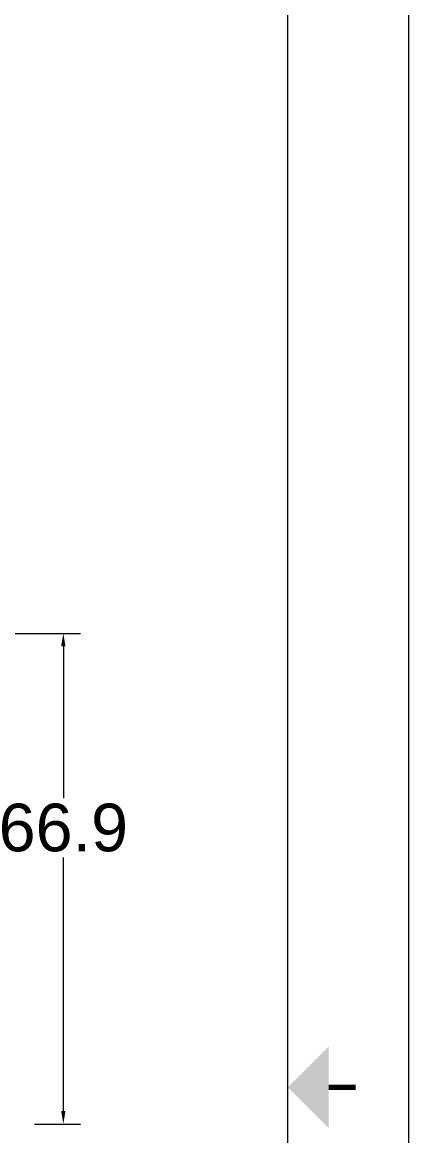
# Model space of a CAD drawing. Header units: inches. Extents: x 0 to 19814, y 0 to 15096.
# Drawn here: x 18475 to 19814, y 7380 to 11238 of the extents above; entities that cross this region are included whole.
import ezdxf
from ezdxf.enums import TextEntityAlignment as Align

# ---------------------------------------------------------------- set-up
doc = ezdxf.new("R2010")
doc.units = ezdxf.units.IN
doc.header["$MEASUREMENT"] = 0
doc.layers.get('Defpoints').update_dxf_attribs({"lineweight": 5})
doc.layers.add('Title Block', color=7, linetype='Continuous', lineweight=5)
doc.styles.add('ACANSTS', font='romans.shx', dxfattribs={"height": 1})
doc.styles.add('Roman', font='arial.ttf')
doc.styles.get("Standard").update_dxf_attribs({"font": 'arial.ttf'})
doc.dimstyles.new('ISO-25', dxfattribs={"dimscale": 30, "dimtxt": 1.5, "dimasz": 1.5, "dimexe": 2, "dimexo": 2, "dimtad": 1, "dimtih": 1, "dimtoh": 1, "dimdec": 1, "dimlfac": 0.03937, "dimdsep": 46, "dimtxsty": 'Standard', "dimcen": 2.5, "dimclrd": 7, "dimclre": 7, "dimclrt": 7, "dimadec": 0, "dimazin": 0, "dimtfac": 1, "dimtdec": 1, "dimtmove": 0, "dimatfit": 3, "dimfxl": 1, "dimlwd": 5, "dimlwe": 5, "dimarcsym": 0})

# ---------------------------------------------------------------- blocks, each defined once
blk = doc.blocks.new('*D52')
at = {"color": 7, "linetype": 'Continuous', "lineweight": 5, "transparency": 16777216}
for p, q in [((18210.3, 9120.8), (18676.9, 9120.8)), ((18616.9, 9075.8), (18616.9, 8550.2)), ((18616.9, 7465.8), (18616.9, 8344.2)), ((18517.5, 7420.8), (18676.9, 7420.8))]:
    blk.add_line(p, q, dxfattribs=at)
at = {"color": 7, "transparency": 16777216}
for points in [[(18609.4, 9075.8), (18624.4, 9075.8), (18616.9, 9120.8)], [(18609.4, 7465.8), (18624.4, 7465.8), (18616.9, 7420.8)]]:
    blk.add_solid(points, dxfattribs=at)
at = {"layer": 'Defpoints', "color": 0, "transparency": 16777216}
for p in [(18150.3, 9120.8), (18457.5, 7420.8), (18616.9, 7420.8)]:
    blk.add_point(p, dxfattribs=at)
at = {"color": 7, "lineweight": 5, "transparency": 16777216, "insert": (18616.9, 8447.2), "char_height": 165, "attachment_point": 5, "style": 'Roman'}
blk.add_mtext('66.9', dxfattribs=at)
blk = doc.blocks.new('LONE STAR BLOWER TITLE BLOCK (SIZE A)')
at = {"layer": 'Title Block', "lineweight": 15}
for p, q in [((23.625, 0), (23.625, 18)), ((23.125, 0.5), (23.125, 17.5))]:
    blk.add_line(p, q, dxfattribs=at)
at = {"layer": 'Title Block', "lineweight": 15, "const_width": 0.0225}
blk.add_lwpolyline([(23.4062, 9), (23.2938, 9)], dxfattribs=at)
at = {"layer": 'Title Block', "lineweight": 15}
blk.add_solid([(23.2938, 8.8312), (23.2938, 9.1688), (23.125, 9)], dxfattribs=at)
at = {"layer": 'Title Block', "lineweight": 15, "style": 'ACANSTS'}
for tag, p, height in [('DRAWN_BY', (14.7817, 2.2896), 0.135), ('DRAWN_DATE', (15.8526, 2.3021), 0.135), ('DRAWING_SUBTITLE', (17.7236, 1.9768), 0.2025), ('CHECKED_BY', (14.804, 1.9438), 0.135), ('CHECK_DATE', (15.8339, 1.9487), 0.135), ('DRAWING_SUBTITLE', (17.7211, 1.5494), 0.2025), ('ENGINEER', (14.7979, 1.6123), 0.135), ('ENG_DATE', (15.8249, 1.6112), 0.135), ('MANUFACTURING', (14.7936, 1.2748), 0.135), ('MFG_DATE', (15.826, 1.2778), 0.135), ('CONTROL', (14.7936, 0.9373), 0.135), ('CONTROL_DATE', (15.826, 0.9403), 0.135), ('CAGE_CODE', (17.9275, 0.9163), 0.135), ('MODEL_FILE_NAME', (9.0607, 0.6111), 0.135), ('APPROVED_BY', (14.7823, 0.5726), 0.135), ('APPROVAL_DATE', (15.8177, 0.5698), 0.135)]:
    blk.add_attdef(tag, p, '', height=height, dxfattribs=at)
at = {"layer": 'Title Block', "lineweight": 15, "style": 'Roman', "flags": 8}
for tag, height, p in [('DWG_NUMBER', 0.2812, (19.0664, 1.1474)), ('SCALE', 0.135, (18.1035, 0.7041)), ('SHEETNUMBER', 0.135, (21.2556, 0.7041)), ('TOTA_SHEETS', 0.135, (21.8939, 0.7016))]:
    blk.add_attdef(tag, text='', height=height, dxfattribs=at).set_placement(p, align=Align.TOP_LEFT)
at = {"layer": 'Title Block', "lineweight": 15, "style": 'ACANSTS'}
blk.add_attdef('REVISION', text='', height=0.135, dxfattribs=at).set_placement((22.8495, 0.8933), align=Align.CENTER)

msp = doc.modelspace()

# ---------------------------------------------------------------- block references
at = {"xscale": 838.6783455950789, "yscale": 838.6783455950789, "zscale": 838.6783455950789}
msp.add_blockref('LONE STAR BLOWER TITLE BLOCK (SIZE A)', (0.07, 0.02), dxfattribs=at)

# ---------------------------------------------------------------- dimensions: what is measured, and where the dimension line sits
at = {"color": 7, "lineweight": 5}
dim = msp.add_linear_dim(base=(18616.87, 7420.77), p1=(18150.33, 9120.77), p2=(18457.48, 7420.77), angle=90, dimstyle='ISO-25', override={"dimtxt": 5.5, "dimpost": '\\X', "dimtxsty": 'Roman', "dimtofl": 1, "dimtmove": 1}, dxfattribs=at)
dim.commit()
dim.dimension.update_dxf_attribs({"geometry": '*D52', "text_midpoint": (18616.87, 8447.19), "dimtype": 160})

doc.saveas('drawing.dxf')
